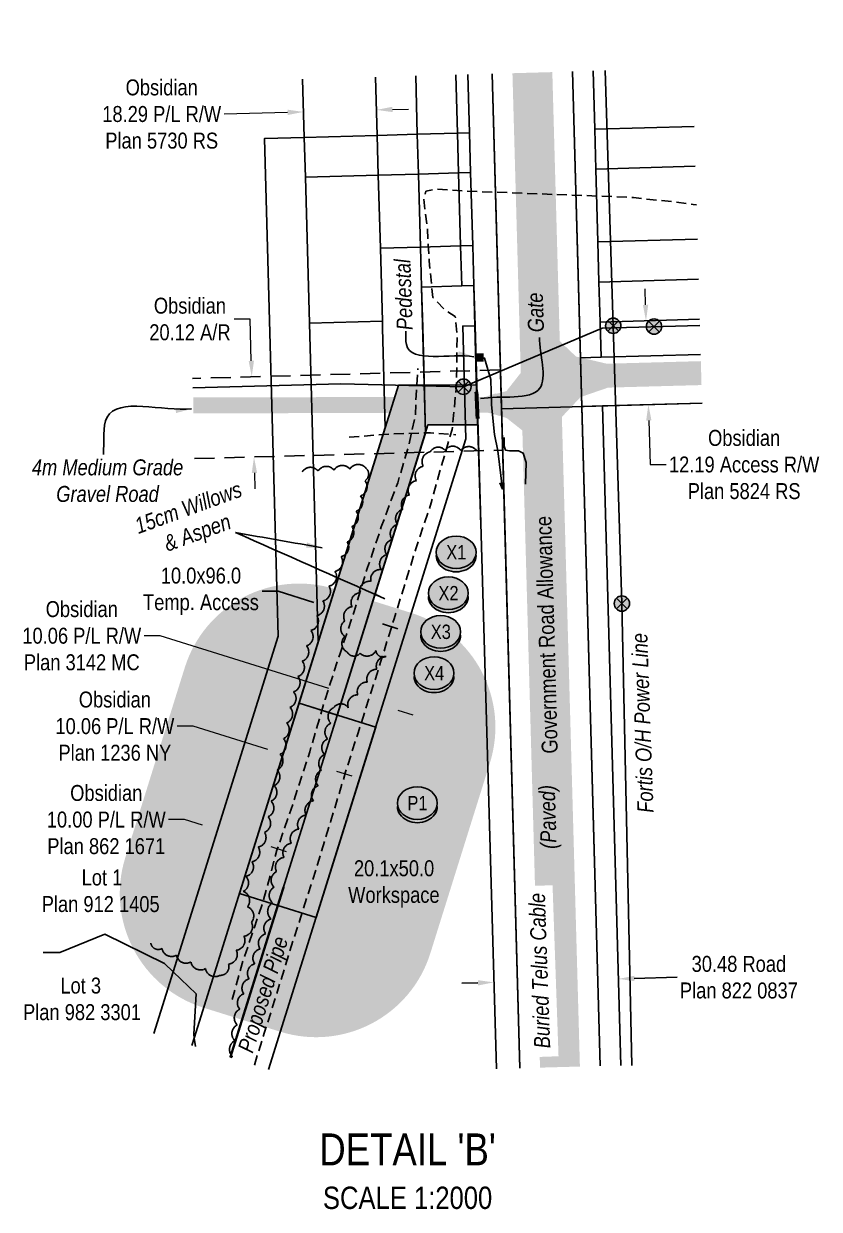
# Model space of a CAD drawing. Extents: x 634935 to 638883, y 5905921 to 5908834.
# Drawn here: x 637528 to 638026, y 5906108 to 5906851 of the extents above; entities that cross this region are included whole.
import ezdxf
from ezdxf.enums import TextEntityAlignment as Align

# ---------------------------------------------------------------- set-up
doc = ezdxf.new("R2010")
doc.units = 0
doc.header["$LTSCALE"] = 5
doc.header["$PDMODE"] = 34
doc.header["$PDSIZE"] = 0.03
for name, pattern in [('0', [1, 1, 0]), ('foc-ACCESSROAD', [3.75, 2.5, -1.25]), ('POWERLINE5', [7.8, 2.4, -0.6, 0.6, -0.6, 0.6, -0.6, 2.4]), ('UG_PIPE', [1.875, 1.25, -0.625])]:
    doc.linetypes.add(name, pattern=pattern)
doc.layers.get('Defpoints').update_dxf_attribs({"color": 9})
for name, color, linetype in [('AS-FENCE', 48, 'foc-FENCE'), ('AS-PIPE-UG', 44, 'UG_PIPE'), ('AS-PIPE-UG-T', 44, 'Continuous'), ('AS-POWER', 104, 'foc-POWER'), ('AS-POWER-EXISTING', 72, 'POWERLINE5'), ('AS-POWER-T', 104, 'Continuous'), ('AS-ROADS', 254, 'Continuous'), ('AS-TELEPHONE', 224, 'foc-TEL'), ('AS-TELEPHONE-T', 224, 'Continuous'), ('AS-TELUS', 224, 'foc-TEL'), ('C-AR', 13, 'foc-ACCESSROAD'), ('C-RW', 13, 'Continuous'), ('DETAIL-T', 7, 'Continuous'), ('L-ROAD-T', 7, 'Continuous'), ('L-SEC', 7, 'Continuous'), ('L-TITLEDB', 4, 'Continuous'), ('L-TITLEDB-T', 4, 'Continuous'), ('P-BUFFER-H 30m2', 51, 'Continuous'), ('P-CROSSINGS', 250, 'Continuous'), ('P-TEMP-H2', 41, 'Continuous'), ('P-TEMP_WORKSPACE-2', 46, 'Continuous'), ('T-BUSH', 110, '0'), ('T-BUSH-T', 110, 'Continuous')]:
    doc.layers.add(name, color=color, linetype=linetype)
for name, color, linetype, lineweight in [('AS-GENERAL', 48, 'Continuous', 18), ('C-FLOWLINE-T', 13, 'Continuous', 9), ('C-RW-T', 13, 'Continuous', 9), ('C-VCE-T', 13, 'Continuous', 9), ('T-TEXT', 48, 'Continuous', 18)]:
    doc.layers.add(name, color=color, linetype=linetype, lineweight=lineweight)
doc.styles.add('100L', font='ARIALN.TTF', dxfattribs={"height": 11})
doc.styles.add('80CG', font='ARIALN.TTF', dxfattribs={"height": 10})
doc.styles.add('80L', font='ARIALN.TTF', dxfattribs={"height": 10})
doc.styles.add('80LS', font='ARIALNI.TTF', dxfattribs={"height": 10})
doc.styles.add('Crossing', font='ARIALN.TTF', dxfattribs={"height": 10})
doc.styles.add('foc-LtypeFont', font='ARIALN.TTF', dxfattribs={"height": 7.35})
doc.linetypes.add('foc-FENCE', pattern='A,10,-1,["X",foc-LtypeFont,S=0.2,R=0,X=-0.625,Y=-0.75],-1.24', length=12.24)
doc.linetypes.add('foc-POWER', pattern='A,6,-1,["P",foc-LtypeFont,S=0.2,R=0,X=-0.625,Y=-0.75],-1.24,4', length=12.24)
doc.linetypes.add('foc-TEL', pattern='A,2,-1,["T",foc-LtypeFont,S=0.2,R=0,X=-0.425,Y=-0.75],-1.24,8', length=12.24)
doc.linetypes.add('foc-TEL-NOLINE', pattern='A,0,-2,["T",foc-LtypeFont,S=0.2,R=0,X=-0.425,Y=-0.75],-10.24', length=12.24)
doc.dimstyles.new('Compass 5 000', dxfattribs={"dimscale": 5, "dimtxt": 9, "dimasz": 2, "dimexe": 0.2, "dimexo": 0.0625, "dimgap": 0.5, "dimtad": 0, "dimtih": 1, "dimtoh": 1, "dimzin": 0, "dimdsep": 46, "dimtxsty": '80CG', "dimcen": 0.1, "dimse1": 1, "dimse2": 1, "dimclrd": 256, "dimclrt": 256, "dimaunit": 1, "dimadec": 4, "dimazin": 0, "dimtfac": 0.06, "dimtofl": 0, "dimtmove": 0, "dimatfit": 1, "dimfxl": 0.2, "dimtolj": 1, "dimtzin": 0, "dimlwd": -1, "dimarcsym": 0})

# ---------------------------------------------------------------- blocks, each defined once
blk = doc.blocks.new('POWERPOLE')
h = blk.add_hatch(color=255)
edge = h.paths.add_edge_path()
edge.add_arc((0, 0), 0.96, 0, 360)
at = {"linetype": 'Continuous'}
for p, q in [((0.68, -0.68), (-0.68, 0.68)), ((-0.68, -0.68), (0.68, 0.68))]:
    blk.add_line(p, q, dxfattribs=at)
blk.add_circle((0, 0), 0.96, dxfattribs=at)
blk = doc.blocks.new('*D432')
at = {"layer": 'C-RW-T', "transparency": 16777216}
for p, q in [((637692.85, 5906795.55), (637653.04, 5906794.45)), ((637758.54, 5906797.37), (637768.53, 5906797.65))]:
    blk.add_line(p, q, dxfattribs=at)
for points in [[(637692.8, 5906797.22), (637692.89, 5906793.89), (637702.84, 5906795.83)], [(637758.49, 5906799.04), (637758.58, 5906795.71), (637748.54, 5906797.1)]]:
    blk.add_solid(points, dxfattribs=at)
at = {"layer": 'Defpoints', "color": 0, "transparency": 16777216}
for p in [(637702.67, 5906801.98), (637748.37, 5906803.25), (637702.84, 5906795.83)]:
    blk.add_point(p, dxfattribs=at)
at = {"layer": 'C-RW-T', "transparency": 16777216, "insert": (637613.96, 5906794.45), "char_height": 10, "attachment_point": 5, "style": '80CG'}
blk.add_mtext('\\A1;Obsidian\\P18.29 P/L R/W\\PPlan 5730 RS', dxfattribs=at)
blk = doc.blocks.new('*D433')
at = {"layer": 'C-FLOWLINE-T', "transparency": 16777216}
for p, q in [((637669.38, 5906665.99), (637659.38, 5906665.99)), ((637670.1, 5906639.82), (637669.38, 5906665.99)), ((637672.05, 5906569.55), (637672.33, 5906559.55))]:
    blk.add_line(p, q, dxfattribs=at)
for points in [[(637671.77, 5906639.87), (637668.44, 5906639.78), (637670.38, 5906629.83)], [(637673.72, 5906569.6), (637670.39, 5906569.5), (637671.78, 5906579.55)]]:
    blk.add_solid(points, dxfattribs=at)
at = {"layer": 'Defpoints', "color": 0, "transparency": 16777216}
for p in [(637670.38, 5906629.83), (637654.72, 5906629.39), (637656.11, 5906579.11)]:
    blk.add_point(p, dxfattribs=at)
at = {"layer": 'C-FLOWLINE-T', "transparency": 16777216, "insert": (637631.64, 5906665.99), "char_height": 10, "attachment_point": 5, "style": '80CG'}
blk.add_mtext('\\A1;Obsidian\\P20.12 A/R', dxfattribs=at)
blk = doc.blocks.new('*D434')
at = {"layer": 'C-RW-T', "transparency": 16777216}
for p, q in [((637628.32, 5906352.25), (637618.32, 5906352.25)), ((637639.43, 5906348.77), (637628.32, 5906352.25)), ((637682.37, 5906335.34), (637691.92, 5906332.36))]:
    blk.add_line(p, q, dxfattribs=at)
for points in [[(637639.92, 5906350.37), (637638.93, 5906347.18), (637648.97, 5906345.79)], [(637682.87, 5906336.93), (637681.88, 5906333.75), (637672.83, 5906338.33)]]:
    blk.add_solid(points, dxfattribs=at)
at = {"layer": 'Defpoints', "color": 0, "transparency": 16777216}
for p in [(637659.21, 5906378.51), (637683.06, 5906371.05), (637648.97, 5906345.79)]:
    blk.add_point(p, dxfattribs=at)
at = {"layer": 'C-RW-T', "transparency": 16777216, "insert": (637579.23, 5906352.25), "char_height": 10, "attachment_point": 5, "style": '80CG'}
blk.add_mtext('\\A1;Obsidian\\P10.00 P/L R/W\\PPlan 862 1671', dxfattribs=at)
blk = doc.blocks.new('*D435')
at = {"layer": 'C-RW-T', "transparency": 16777216}
for p, q in [((637633.69, 5906410.81), (637623.69, 5906410.81)), ((637680.45, 5906396.19), (637633.69, 5906410.81)), ((637723.55, 5906382.71), (637733.1, 5906379.72))]:
    blk.add_line(p, q, dxfattribs=at)
for points in [[(637680.95, 5906397.78), (637679.95, 5906394.6), (637689.99, 5906393.2)], [(637724.05, 5906384.3), (637723.05, 5906381.12), (637714.01, 5906385.69)]]:
    blk.add_solid(points, dxfattribs=at)
at = {"layer": 'Defpoints', "color": 0, "transparency": 16777216}
for p in [(637692.55, 5906401.38), (637689.99, 5906393.2), (637716.56, 5906393.87)]:
    blk.add_point(p, dxfattribs=at)
at = {"layer": 'C-RW-T', "transparency": 16777216, "insert": (637584.61, 5906410.81), "char_height": 10, "attachment_point": 5, "style": '80CG'}
blk.add_mtext('\\A1;Obsidian\\P10.06 P/L R/W\\PPlan 1236 NY', dxfattribs=at)
blk = doc.blocks.new('*D436')
at = {"layer": 'C-VCE-T', "transparency": 16777216}
for p, q in [((637612.96, 5906467.48), (637602.96, 5906467.48)), ((637718.76, 5906434.38), (637612.96, 5906467.48)), ((637761.84, 5906420.9), (637771.39, 5906417.92))]:
    blk.add_line(p, q, dxfattribs=at)
for points in [[(637719.26, 5906435.97), (637718.26, 5906432.79), (637728.3, 5906431.4)], [(637762.34, 5906422.49), (637761.34, 5906419.31), (637752.3, 5906423.89)]]:
    blk.add_solid(points, dxfattribs=at)
at = {"layer": 'Defpoints', "color": 0, "transparency": 16777216}
for p in [(637728.3, 5906431.4), (637729.64, 5906435.67), (637753.64, 5906428.16)]:
    blk.add_point(p, dxfattribs=at)
at = {"layer": 'C-VCE-T', "transparency": 16777216, "insert": (637563.88, 5906467.48), "char_height": 10, "attachment_point": 5, "style": '80CG'}
blk.add_mtext('\\A1;Obsidian\\P10.06 P/L R/W\\PPlan 3142 MC', dxfattribs=at)
blk = doc.blocks.new('*D437')
at = {"layer": 'C-RW-T', "transparency": 16777216}
for p, q in [((637917.12, 5906674.89), (637916.84, 5906684.89)), ((637919.16, 5906602.4), (637919.94, 5906574.78)), ((637919.94, 5906574.78), (637929.94, 5906574.78))]:
    blk.add_line(p, q, dxfattribs=at)
for points in [[(637918.79, 5906674.94), (637915.45, 5906674.84), (637917.4, 5906664.89)], [(637920.83, 5906602.45), (637917.5, 5906602.35), (637918.88, 5906612.4)]]:
    blk.add_solid(points, dxfattribs=at)
at = {"layer": 'Defpoints', "color": 0, "transparency": 16777216}
for p in [(637928.97, 5906665.22), (637918.88, 5906612.4), (637930.45, 5906612.72)]:
    blk.add_point(p, dxfattribs=at)
at = {"layer": 'C-RW-T', "transparency": 16777216, "insert": (637978.89, 5906574.78), "char_height": 10, "attachment_point": 5, "style": '80CG'}
blk.add_mtext('\\A1;Obsidian\\P12.19 Access R/W\\PPlan 5824 RS', dxfattribs=at)
blk = doc.blocks.new('*D438')
at = {"layer": 'Defpoints', "color": 0, "transparency": 16777216}
for p in [(637900.04, 5906252.44), (637900.05, 5906252.16), (637822.08, 5906249.99)]:
    blk.add_point(p, dxfattribs=at)
at = {"layer": 'L-TITLEDB', "transparency": 16777216}
for p, q in [((637910.04, 5906252.72), (637936.85, 5906253.46)), ((637812.07, 5906250), (637802.08, 5906249.72))]:
    blk.add_line(p, q, dxfattribs=at)
for points in [[(637812.03, 5906251.66), (637812.12, 5906248.33), (637822.07, 5906250.27)], [(637909.99, 5906254.38), (637910.08, 5906251.05), (637900.04, 5906252.44)]]:
    blk.add_solid(points, dxfattribs=at)
at = {"layer": 'L-TITLEDB', "transparency": 16777216, "insert": (637975.59, 5906253.46), "char_height": 10, "attachment_point": 5, "style": '80CG'}
blk.add_mtext('\\A1;30.48 Road \\PPlan 822 0837', dxfattribs=at)
blk = doc.blocks.new('*D439')
at = {"layer": 'Defpoints', "color": 0, "transparency": 16777216}
for p in [(637742.85, 5906477.91), (637708.09, 5906451.07), (637732.11, 5906443.56)]:
    blk.add_point(p, dxfattribs=at)
at = {"layer": 'P-TEMP_WORKSPACE-2', "transparency": 16777216}
for p, q in [((637686.98, 5906495.38), (637676.98, 5906495.38)), ((637709.3, 5906488.4), (637686.98, 5906495.38)), ((637752.4, 5906474.92), (637761.94, 5906471.93))]:
    blk.add_line(p, q, dxfattribs=at)
for points in [[(637709.79, 5906489.99), (637708.8, 5906486.81), (637718.84, 5906485.42)], [(637752.9, 5906476.51), (637751.9, 5906473.33), (637742.85, 5906477.91)]]:
    blk.add_solid(points, dxfattribs=at)
at = {"layer": 'P-TEMP_WORKSPACE-2', "transparency": 16777216, "insert": (637638.55, 5906495.38), "char_height": 10, "attachment_point": 5, "style": '80CG'}
blk.add_mtext('\\A1;10.0x96.0\\P{\\A0;Temp. Access}', dxfattribs=at)
blk = doc.blocks.new('xing2')
h = blk.add_hatch(color=50)
h.dxf.hatch_style = 1
edge = h.paths.add_edge_path()
edge.add_ellipse((0, 0), major_axis=(-12.5, 0), ratio=0.816297, start_angle=0, end_angle=360)
h = blk.add_hatch(color=250)
h.dxf.hatch_style = 1
edge = h.paths.add_edge_path()
edge.add_ellipse((0, -2.05), major_axis=(-12.5, 0), ratio=0.816297, start_angle=0, end_angle=180)
edge.add_line((12.5, -2.05), (12.5, 0))
edge.add_ellipse((0, 0), major_axis=(-12.5, 0), ratio=0.816297, start_angle=0, end_angle=180, ccw=False)
edge.add_line((-12.5, 0), (-12.5, -2.05))
at = {"color": 250}
blk.add_ellipse((0, 0), major_axis=(-12.5, 0), ratio=0.816297, dxfattribs=at)
blk.add_ellipse((0, -2.05), major_axis=(-12.5, 0), ratio=0.816297, start_param=0, end_param=3.141593, dxfattribs=at)
at = {"color": 250, "style": 'Crossing'}
blk.add_attdef('CROSSING', text='', height=9, dxfattribs=at).set_placement((0.09, 0.02), align=Align.MIDDLE_CENTER)
at = {"color": 250, "style": 'Crossing', "flags": 1}
for tag, p in [('OWNER', (0.09, -12.49)), ('DESCRIPTION', (0.09, -25.77)), ('LOCATION', (0.09, -39.3)), ('DWG_REF', (0.09, -52.84))]:
    blk.add_attdef(tag, text='', height=9, dxfattribs=at).set_placement(p, align=Align.MIDDLE_CENTER)

msp = doc.modelspace()

# ---------------------------------------------------------------- hatches: boundary and pattern name
at = {"layer": 'AS-GENERAL'}
h = msp.add_hatch(color=256, dxfattribs=at)
h.dxf.hatch_style = 1
h.paths.add_polyline_path([(637810.199, 5906644.452), (637815.74, 5906644.452), (637815.74, 5906639.312), (637810.199, 5906639.312)])
at = {"layer": 'AS-ROADS'}
h = msp.add_hatch(color=256, dxfattribs=at)
h.dxf.hatch_style = 1
h.paths.add_polyline_path([(637860.045, 5906655.342), (637873.535, 5906642.545), (637892.37, 5906638.12), (637894.197, 5906623.23), (637876.36, 5906617.085), (637862.04, 5906601.807)])
h = msp.add_hatch(color=256, dxfattribs=at)
h.dxf.hatch_style = 1
h.paths.add_polyline_path([(637840.119, 5906633.802), (637829.942, 5906620.837), (637820.662, 5906618.385), (637812.232, 5906615.601), (637812.459, 5906608.632), (637820.665, 5906606.757), (637830.052, 5906603.997), (637844.679, 5906592.44)])
at = {"layer": 'P-BUFFER-H 30m2'}
h = msp.add_hatch(color=256, dxfattribs=at)
h.dxf.hatch_style = 1
edge = h.paths.add_edge_path()
edge.add_line((637688.308, 5906219.339), (637640.305, 5906234.356))
edge.add_arc((637662.697, 5906305.935), 75, 162.628608, 252.628608, ccw=False)
edge.add_line((637591.118, 5906328.327), (637628.439, 5906447.626))
edge.add_arc((637700.018, 5906425.234), 75, 72.628608, 162.628608, ccw=False)
edge.add_line((637722.41, 5906496.813), (637770.413, 5906481.796))
edge.add_arc((637748.021, 5906410.217), 75, -17.371392, 72.628608, ccw=False)
edge.add_line((637819.6, 5906387.825), (637782.28, 5906268.526))
edge.add_arc((637710.701, 5906290.918), 75, 252.628608, 342.628608, ccw=False)
at = {"layer": 'P-TEMP-H2'}
h = msp.add_hatch(color=256, dxfattribs=at)
h.dxf.hatch_style = 1
h.paths.add_polyline_path([(637811.324, 5906624.727), (637762.421, 5906624.64), (637700.018, 5906425.234), (637723.871, 5906417.772), (637780.798, 5906599.68), (637812.041, 5906599.736)])
h = msp.add_hatch(color=256, dxfattribs=at)
h.dxf.hatch_style = 1
h.paths.add_polyline_path([(637710.701, 5906290.918), (637662.697, 5906305.935), (637700.018, 5906425.234), (637748.021, 5906410.217)])

# ---------------------------------------------------------------- linework, layer by layer
at = {"layer": 'AS-FENCE', "flags": 128}
for points in [[(637811.19, 5906620.41), (637809.549, 5906686.573)], [(637811.865, 5906603.637), (637812.632, 5906580.287)], [(637813.851, 5906536.665), (637811.865, 5906603.637)]]:
    msp.add_lwpolyline(points, dxfattribs=at)
at = {"layer": 'AS-GENERAL', "const_width": 2.499, "flags": 128}
msp.add_lwpolyline([(637811.147, 5906620.432), (637811.882, 5906603.585)], dxfattribs=at)
at = {"layer": 'AS-PIPE-UG', "flags": 128}
for points in [[(637671.999, 5906198.487), (637676.787, 5906213.945), (637685.477, 5906241.335), (637694.235, 5906270.112), (637694.26, 5906270.085), (637700.897, 5906290.67), (637711.6, 5906324.167), (637719.895, 5906351.422), (637729.217, 5906382.267), (637736.957, 5906406.617), (637748.892, 5906443.867), (637759.577, 5906478.147), (637773.147, 5906521.9), (637782.865, 5906550.837), (637788.212, 5906570.647), (637795.942, 5906596.84), (637798.667, 5906624.602), (637799.03, 5906656.592), (637797.89, 5906667.71), (637791.77, 5906671.27), (637783.862, 5906679.58), (637781.525, 5906702.435), (637780.467, 5906722.305), (637778.947, 5906734.002), (637778.227, 5906741.202), (637779.475, 5906746.15), (637785.58, 5906747.392), (637796.09, 5906746.757), (637802.467, 5906746.277), (637909.537, 5906742.25), (637919.775, 5906740.867), (637931.305, 5906739.87), (637946.877, 5906737.8), (637948.957, 5906737.601)], [(637658.055, 5906239.442), (637664.327, 5906262.045), (637677.627, 5906301.42), (637686.187, 5906333.082), (637696.46, 5906363.01), (637706.7, 5906394.822), (637716.36, 5906427.63), (637725.705, 5906456.497), (637734.485, 5906482.622), (637742.912, 5906510.2), (637751.552, 5906535.695), (637761.82, 5906563.375), (637768.77, 5906586.835), (637773.01, 5906606.45), (637773.322, 5906618.012), (637774.457, 5906634.927)], [(637731.377, 5906591.955), (637759.257, 5906594.065), (637782.405, 5906594.722), (637798.167, 5906593.442)]]:
    msp.add_lwpolyline(points, dxfattribs=at)
at = {"layer": 'AS-PIPE-UG', "color": 240, "const_width": 1.5, "flags": 128}
msp.add_lwpolyline([(637690.439, 5906310.35), (637686.708, 5906298.424), (637656.921, 5906203.204)], dxfattribs=at)
at = {"layer": 'AS-POWER', "flags": 128}
for points in [[(637908.435, 5906198.265), (637902.257, 5906487.72), (637896.872, 5906661.777), (637891.83, 5906821.693)], [(637633.378, 5906622.889), (637726.295, 5906625.46), (637803.042, 5906623.612), (637889.96, 5906660.214), (637951.117, 5906662.019)]]:
    msp.add_lwpolyline(points, dxfattribs=at)
at = {"layer": 'AS-ROADS', "flags": 128}
for points, const_width in [([(637863.496, 5906197.179), (637846.207, 5906820.428)], 24.993), ([(637889.36, 5906630.428), (637951.972, 5906632.123)], 14.996), ([(637820.664, 5906612.248), (637633.683, 5906611.913)], 9.997)]:
    msp.add_lwpolyline(points, dxfattribs=dict(at, const_width=const_width))
at = {"layer": 'AS-TELEPHONE', "flags": 128}
for points in [[(637825.715, 5906563.365), (637827.399, 5906559.49), (637824.625, 5906583.475), (637822.42, 5906593.6), (637820.545, 5906612.325), (637820.22, 5906628.102), (637816.307, 5906641.53), (637813.517, 5906641.572)], [(637841.927, 5906562.535), (637842.35, 5906576.047), (637840.485, 5906582.045), (637837.41, 5906583.425), (637831.887, 5906583.31), (637829.41, 5906583.817), (637828.48, 5906586.257), (637828.535, 5906591.767)]]:
    msp.add_lwpolyline(points, dxfattribs=at)
at = {"layer": 'AS-TELUS', "linetype": 'foc-TEL-NOLINE', "flags": 128}
msp.add_lwpolyline([(637838.363, 5906196.481), (637828.697, 5906544.934), (637821.074, 5906819.731)], dxfattribs=at)
at = {"layer": 'AS-TELUS', "flags": 128}
msp.add_lwpolyline([(637826.898, 5906609.805), (637952.509, 5906613.344)], dxfattribs=at)
at = {"layer": 'C-AR', "flags": 128}
msp.add_lwpolyline([(637634.609, 5906578.514), (637827.617, 5906583.868), (637826.222, 5906634.149), (637633.214, 5906628.795)], dxfattribs=at)
at = {"layer": 'C-RW', "flags": 128}
for points in [[(637632.913, 5906210.715), (637634.349, 5906215.305), (637712.056, 5906463.735), (637754.064, 5906597.935), (637752.334, 5906660.2), (637752.206, 5906664.76), (637750.944, 5906710.443), (637749.676, 5906756.125), (637748.984, 5906781.103), (637747.969, 5906817.704)], [(637773.101, 5906818.401), (637774.116, 5906781.813), (637774.806, 5906756.835), (637776.074, 5906711.153), (637776.771, 5906686.025), (637777.469, 5906660.898), (637779.309, 5906594.44), (637656.921, 5906203.204)], [(637747.969, 5906817.704), (637748.984, 5906781.103), (637749.676, 5906756.125), (637774.806, 5906756.835), (637799.939, 5906757.545), (637807.506, 5906757.759), (637808.817, 5906712.076), (637801.204, 5906711.86), (637776.074, 5906711.153), (637750.944, 5906710.443), (637752.206, 5906664.76), (637706.514, 5906663.47), (637703.981, 5906754.835), (637703.286, 5906779.813), (637702.271, 5906816.437)], [(637798.232, 5906819.098), (637799.246, 5906782.523), (637799.939, 5906757.545), (637801.204, 5906711.86), (637801.901, 5906686.735), (637776.771, 5906686.025), (637776.074, 5906711.153), (637774.806, 5906756.835), (637774.116, 5906781.813), (637773.101, 5906818.401)], [(637947.551, 5906786.756), (637885.264, 5906784.975), (637885.954, 5906759.998), (637948.265, 5906761.778)], [(637609.056, 5906218.178), (637621.169, 5906256.903), (637686.951, 5906467.218), (637678.301, 5906779.108), (637703.286, 5906779.813), (637748.984, 5906781.103), (637774.116, 5906781.813), (637799.246, 5906782.523), (637806.79, 5906782.734), (637807.506, 5906757.759), (637799.939, 5906757.545), (637774.806, 5906756.835), (637749.676, 5906756.125), (637703.981, 5906754.835), (637706.514, 5906663.47), (637712.056, 5906463.735), (637634.349, 5906215.305), (637632.913, 5906210.715)], [(637948.265, 5906761.778), (637885.954, 5906759.998), (637887.221, 5906714.315), (637949.571, 5906716.097)], [(637951.008, 5906665.849), (637888.616, 5906664.065), (637887.916, 5906689.19), (637950.29, 5906690.973)], [(637656.921, 5906203.204), (637779.309, 5906594.44), (637776.771, 5906686.025), (637801.901, 5906686.735), (637809.538, 5906686.949), (637810.259, 5906661.829), (637802.599, 5906661.61), (637804.559, 5906590.945), (637680.913, 5906195.699)], [(637951.638, 5906643.798), (637889.226, 5906642.04), (637876.289, 5906641.678), (637877.131, 5906611.22), (637890.071, 5906611.588), (637952.509, 5906613.347)]]:
    msp.add_lwpolyline(points, dxfattribs=at)
at = {"layer": 'L-SEC'}
for p, q in [((637838.363, 5906196.481), (637821.074, 5906819.731)), ((637871.314, 5906821.124), (637888.612, 5906197.877))]:
    msp.add_line(p, q, dxfattribs=at)
at = {"layer": 'L-TITLEDB', "flags": 128}
for points in [[(637823.625, 5906196.072), (637810.259, 5906661.829), (637809.538, 5906686.949), (637808.817, 5906712.076), (637807.506, 5906757.759), (637806.79, 5906782.734), (637805.74, 5906819.306)], [(637821.074, 5906819.731), (637838.363, 5906196.481)], [(637871.31, 5906821.124), (637876.289, 5906641.678), (637889.226, 5906642.04), (637888.616, 5906664.065), (637887.916, 5906689.19), (637887.221, 5906714.315), (637885.954, 5906759.998), (637885.264, 5906784.975), (637884.251, 5906821.483)], [(637888.606, 5906197.876), (637877.131, 5906611.22), (637890.071, 5906611.588), (637901.547, 5906198.236)], [(637539.626, 5906269.074), (637550.111, 5906268.978), (637578.411, 5906280.59), (637615.791, 5906262.075), (637621.169, 5906256.903), (637635.499, 5906243.125), (637634.009, 5906217.713), (637634.349, 5906215.305), (637635.094, 5906210.033)]]:
    msp.add_lwpolyline(points, dxfattribs=at)
at = {"layer": 'L-TITLEDB'}
msp.add_lwpolyline([(637539.626, 5906269.074), (637550.111, 5906268.978), (637578.411, 5906280.59), (637615.791, 5906262.075), (637621.169, 5906256.903), (637635.499, 5906243.125), (637634.009, 5906217.713), (637634.349, 5906215.305), (637635.094, 5906210.033)], dxfattribs=at)
at = {"layer": 'P-TEMP_WORKSPACE-2', "flags": 128}
for points in [[(637811.324, 5906624.727), (637762.421, 5906624.64), (637700.018, 5906425.234), (637723.871, 5906417.772), (637780.798, 5906599.68), (637812.041, 5906599.736)], [(637710.701, 5906290.918), (637662.697, 5906305.935), (637700.018, 5906425.234), (637748.021, 5906410.217)]]:
    msp.add_lwpolyline(points, close=True, dxfattribs=at)
at = {"layer": 'T-BUSH', "flags": 128}
for points in [[(637811.412, 5906583.386, 0.5205671), (637801.418, 5906583.603, 0.5205671), (637791.423, 5906583.82, 0.5205671), (637782.21, 5906582.761, 0.5205671), (637777.868, 5906573.756, 0.5205671), (637773.526, 5906564.751, 0.5205671), (637769.185, 5906555.746, 0.5205671), (637764.957, 5906546.694, 0.5205671), (637761.625, 5906537.268, 0.5205671), (637758.294, 5906527.843, 0.5205671), (637754.963, 5906518.417, 0.5205671), (637751.632, 5906508.991, 0.5205671), (637745.059, 5906501.584, 0.5205671), (637738.075, 5906494.451, 0.5205671), (637733.21, 5906485.718, 0.5205671), (637728.692, 5906476.831, 0.5205671), (637728.68, 5906467.091, 0.5205671), (637730.254, 5906457.218, 0.5205671), (637738.343, 5906456.521, 0.5205671), (637748.183, 5906458.288, 0.5205671), (637754.657, 5906454.554, 0.5205671), (637748.729, 5906446.507, 0.5205671), (637742.767, 5906438.483, 0.5205671), (637736.804, 5906430.458, 0.5205671), (637730.842, 5906422.434, 0.5205671), (637721.816, 5906422.526, 0.5205671), (637719.865, 5906412.721, 0.5205671), (637717.915, 5906402.916, 0.5205671), (637715.964, 5906393.111, 0.5205671), (637714.013, 5906383.306, 0.5205671), (637712.063, 5906373.501, 0.5205671), (637709.025, 5906364.072, 0.5205671), (637704.408, 5906355.206, 0.5205671), (637699.79, 5906346.339, 0.5205671), (637695.173, 5906337.472, 0.5205671), (637690.555, 5906328.605, 0.5205671), (637685.938, 5906319.739, 0.5205671), (637684.348, 5906309.983, 0.5205671), (637683.439, 5906300.027, 0.5205671), (637682.487, 5906290.078, 0.5205671), (637679.067, 5906280.684, 0.5205671), (637675.636, 5906271.295, 0.5205671), (637672.205, 5906261.905, 0.5205671), (637668.773, 5906252.515, 0.5205671), (637665.342, 5906243.125, 0.5205671), (637662.852, 5906233.494, 0.5205671), (637661.333, 5906223.613, 0.5205671), (637659.814, 5906213.732, 0.5205671), (637658.295, 5906203.851, 0.0502565), (637657.366, 5906203.065, 0.0502565)], [(637701.95, 5906570.184, -0.5205671), (637711.929, 5906570.783, -0.5205671), (637721.908, 5906571.383, -0.5205671), (637731.887, 5906571.983, -0.5205671), (637741.866, 5906572.583, -0.5205671), (637741.308, 5906564.745, -0.5205671), (637738.54, 5906555.139, -0.5205671), (637735.773, 5906545.532, -0.5205671), (637733.006, 5906535.926, -0.5205671), (637730.162, 5906526.346, -0.5205671), (637726.358, 5906517.101, -0.5205671), (637722.554, 5906507.856, -0.5205671), (637718.75, 5906498.611, -0.5205671), (637714.947, 5906489.366, -0.5205671), (637711.143, 5906480.121, -0.5205671), (637707.438, 5906470.841, -0.5205671), (637704.722, 5906461.22, -0.5205671), (637702.007, 5906451.599, -0.5205671), (637699.291, 5906441.977, -0.5205671), (637696.575, 5906432.356, -0.5205671), (637694.319, 5906422.622, -0.5205671), (637692.253, 5906412.841, -0.5205671), (637690.187, 5906403.059, -0.5205671), (637688.204, 5906393.261, -0.5205671), (637686.305, 5906383.446, -0.5205671), (637684.405, 5906373.631, -0.5205671), (637682.506, 5906363.816, -0.5205671), (637680.606, 5906354.001, -0.5205671), (637678.402, 5906344.28, -0.5205671), (637674.469, 5906335.089, -0.5205671), (637670.537, 5906325.898, -0.5205671), (637666.604, 5906316.707, -0.5205671), (637665.056, 5906307.272, -0.5205671), (637667.634, 5906297.612, -0.5205671), (637670.212, 5906287.953, -0.5205671), (637665.485, 5906279.186, -0.5205671), (637660.66, 5906270.431, -0.5205671), (637655.834, 5906261.676, -0.5205671), (637650.434, 5906254.676, -0.5205671), (637641.366, 5906258.886, -0.5205671), (637632.299, 5906263.096, -0.5205671), (637623.232, 5906267.306, -0.5205671), (637614.164, 5906271.516, -0.5205671), (637607.178, 5906274.76, -0.5205671)]]:
    msp.add_lwpolyline(points, format="xyb", dxfattribs=at)

# ---------------------------------------------------------------- block references
at = {"layer": 'AS-POWER-EXISTING', "xscale": 4.998530249999999, "yscale": 4.998530249999999, "zscale": 4.998530249999999}
for p in [(637896.872, 5906661.777), (637922.427, 5906661.287), (637803.042, 5906623.612), (637902.257, 5906487.72)]:
    msp.add_blockref('POWERPOLE', p, dxfattribs=at)
at = {"layer": 'P-CROSSINGS'}
for p, values in [((637798.453, 5906519.811), {'CROSSING': 'X1'}), ((637793.555, 5906494.161), {'CROSSING': 'X2'}), ((637788.73, 5906469.968), {'CROSSING': 'X3'}), ((637784.595, 5906444.113), {'CROSSING': 'X4'}), ((637774.117, 5906362.6), {'CROSSING': 'P1'})]:
    msp.add_blockref('xing2', p, dxfattribs=at).add_auto_attribs(values)

# ---------------------------------------------------------------- texts
at = {"layer": 'AS-PIPE-UG-T', "color": 240, "insert": (637661.264, 5906207.94), "char_height": 9.99275, "attachment_point": 1, "rotation": 72.629069, "style": '80L'}
msp.add_mtext_dynamic_manual_height_columns('\\pi0.476;{\\fArial Narrow|b0|i1|c0|p34;Proposed Pipe}', width=75.20914, gutter_width=49.978, heights=[0], dxfattribs=at)
at = {"layer": 'AS-POWER-T', "insert": (637912.144, 5906356.053), "char_height": 10.00303, "attachment_point": 1, "rotation": 92, "style": '100L'}
msp.add_mtext_dynamic_manual_height_columns('\\pi0.32636;{\\fArial Narrow|b0|i1|c0|p34;Fortis O/H Power Line}', width=112.53517, gutter_width=55, heights=[0], dxfattribs=at)
at = {"layer": 'DETAIL-T', "color": 3, "insert": (637768.019, 5906131.826), "char_height": 20, "width": 202.83769, "attachment_point": 5, "style": '80CG'}
msp.add_mtext("DETAIL 'B'\\P{\\H0.7x;SCALE 1:2000}", dxfattribs=at)
at = {"layer": 'L-ROAD-T', "style": '80L'}
msp.add_text('Government Road Allowance', height=10, rotation=91.589022, dxfattribs=at).set_placement((637855.086, 5906468.106), align=Align.MIDDLE_CENTER)
at = {"layer": 'L-TITLEDB-T', "char_height": 9.99999, "attachment_point": 1, "style": '80LS'}
for s, insert in [('\\pi25.422;{\\fArial Narrow|b0|i0|c0|p34;Lot 1\\P\\pi0.42521;Plan 912 1405}', (637538.368, 5906321.037)), ('\\pi24.634;{\\fArial Narrow|b0|i0|c0|p34;Lot 3\\P\\pi1.2472;Plan 982 3301}', (637525.83, 5906253.273))]:
    msp.add_mtext_dynamic_manual_height_columns(s, width=73.38786, gutter_width=50, heights=[0], dxfattribs=dict(at, insert=insert))
at = {"layer": 'P-TEMP_WORKSPACE-2', "insert": (637730.662, 5906326.794), "char_height": 9.99946, "attachment_point": 1, "style": '80L'}
msp.add_mtext_dynamic_manual_height_columns('\\pi3.7299;20.1x50.0\\P\\pi0.12844;Workspace', width=56.89774, gutter_width=50.016, heights=[0], dxfattribs=at)
at = {"layer": 'T-BUSH-T', "insert": (637628.856, 5906552.616), "char_height": 9.99706, "width": 70.06576, "attachment_point": 2, "rotation": 20, "style": '80LS'}
msp.add_mtext('15cm Willows & Aspen', dxfattribs=at)
at = {"layer": 'T-TEXT', "style": '80LS'}
msp.add_text('(Paved)', height=9.9971, rotation=91.588945, dxfattribs=at).set_placement((637855.82, 5906353.934), align=Align.MIDDLE_CENTER)
at = {"layer": 'T-TEXT', "char_height": 9.99776, "attachment_point": 1, "rotation": 92, "style": '80L'}
for s, insert in [('\\pi-8.3342;{\\fArial Narrow|b0|i1|c0|p34;Pedestal}', (637760.983, 5906667.203)), ('\\pi2.1989;{\\fArial Narrow|b0|i1|c0|p34;Gate}', (637843.621, 5906655.366))]:
    msp.add_mtext_dynamic_manual_height_columns(s, width=27.83729, gutter_width=50, heights=[0], dxfattribs=dict(at, insert=insert))
at = {"layer": 'T-TEXT', "insert": (637580.03, 5906578.068), "char_height": 9.99706, "width": 94.65607, "attachment_point": 2, "style": '80LS'}
msp.add_mtext('4m Medium Grade\\PGravel Road', dxfattribs=at)

# ---------------------------------------------------------------- dimensions: what is measured, and where the dimension line sits
at = {"layer": 'C-FLOWLINE-T'}
dim = msp.add_linear_dim(base=(637670.381, 5906629.826), p1=(637656.114, 5906579.111), p2=(637654.719, 5906629.392), angle=91.588945, text='Obsidian\\P20.12 A/R', dimstyle='Compass 5 000', dxfattribs=at)
dim.commit()
dim.dimension.update_dxf_attribs({"geometry": '*D433', "text_midpoint": (637631.643, 5906665.986), "dimtype": 161})
at = {"layer": 'C-RW-T'}
for base, p1, p2, angle, text, picture, middle in [((637702.842, 5906795.829), (637748.37, 5906803.25), (637702.672, 5906801.983), 181.58809, 'Obsidian\\P18.29 P/L R/W\\PPlan 5730 RS', '*D432', (637613.956, 5906794.448)), ((637918.882, 5906612.397), (637928.973, 5906665.219), (637930.452, 5906612.723), 271.613855, 'Obsidian\\P12.19 Access R/W\\PPlan 5824 RS', '*D437', (637978.894, 5906574.779)), ((637689.994, 5906393.202), (637716.564, 5906393.865), (637692.551, 5906401.377), 162.630612, 'Obsidian\\P10.06 P/L R/W\\PPlan 1236 NY', '*D435', (637584.609, 5906410.813)), ((637648.971, 5906345.79), (637683.065, 5906371.05), (637659.206, 5906378.513), 162.631318, 'Obsidian\\P10.00 P/L R/W\\PPlan 862 1671', '*D434', (637579.233, 5906352.249))]:
    dim = msp.add_linear_dim(base=base, p1=p1, p2=p2, angle=angle, text=text, dimstyle='Compass 5 000', dxfattribs=at)
    dim.commit()
    dim.dimension.update_dxf_attribs({"geometry": picture, "text_midpoint": middle, "dimtype": 161})
at = {"layer": 'C-VCE-T'}
dim = msp.add_linear_dim(base=(637728.305, 5906431.395), p1=(637753.636, 5906428.164), p2=(637729.642, 5906435.67), angle=162.629069, text='Obsidian\\P10.06 P/L R/W\\PPlan 3142 MC', dimstyle='Compass 5 000', dxfattribs=at)
dim.commit()
dim.dimension.update_dxf_attribs({"geometry": '*D436', "text_midpoint": (637563.876, 5906467.477), "dimtype": 161})
at = {"layer": 'P-TEMP_WORKSPACE-2'}
dim = msp.add_linear_dim(base=(637742.854, 5906477.905), p1=(637708.095, 5906451.07), p2=(637732.109, 5906443.557), angle=342.629069, text='10.0x96.0\\P{\\A0;Temp. Access}', dimstyle='Compass 5 000', dxfattribs=at)
dim.commit()
dim.dimension.update_dxf_attribs({"geometry": '*D439', "text_midpoint": (637638.553, 5906495.384), "dimtype": 161})

# ---------------------------------------------------------------- leaders
at = {"layer": 'T-BUSH-T', "path_type": 1}
for points in [[(637714.563, 5906522.651), (637660.147, 5906532.219)], [(637753.828, 5906490.752), (637660.147, 5906532.219)]]:
    msp.add_leader(points, dimstyle='Compass 5 000', override={"dimgap": 0.5, "dimtad": 0}, dxfattribs=at)
at = {"layer": 'T-TEXT', "path_type": 1}
for points in [[(637809.583, 5906642.407), (637767.232, 5906650.126), (637766.928, 5906658.311)], [(637813.618, 5906616.116), (637850.868, 5906622.628), (637850.626, 5906654.538)], [(637632.703, 5906609.697), (637579.699, 5906604.504), (637577.39, 5906581.131)]]:
    msp.add_leader(points, dimstyle='Compass 5 000', override={"dimgap": 0.5, "dimtad": 0}, dxfattribs=at)

# ---------------------------------------------------------------- next in the draw order: texts
at = {"layer": 'AS-TELEPHONE-T', "insert": (637847.422, 5906208.438), "char_height": 10.00303, "attachment_point": 1, "rotation": 92, "style": '100L', "bg_fill": 2}
msp.add_mtext_dynamic_manual_height_columns('\\pi0.29907;{\\fArial Narrow|b0|i1|c0|p34;Buried Telus Cable}', width=97.26452, gutter_width=55, heights=[0], dxfattribs=at)

# ---------------------------------------------------------------- next in the draw order: dimensions: what is measured, and where the dimension line sits
at = {"layer": 'L-TITLEDB'}
dim = msp.add_linear_dim(base=(637900.043, 5906252.439), p1=(637822.078, 5906249.994), p2=(637900.05, 5906252.158), angle=1.5903, text='30.48 Road \\PPlan 822 0837', dimstyle='Compass 5 000', dxfattribs=at)
dim.commit()
dim.dimension.update_dxf_attribs({"geometry": '*D438', "text_midpoint": (637975.588, 5906253.461), "dimtype": 161})

doc.saveas('drawing.dxf')
